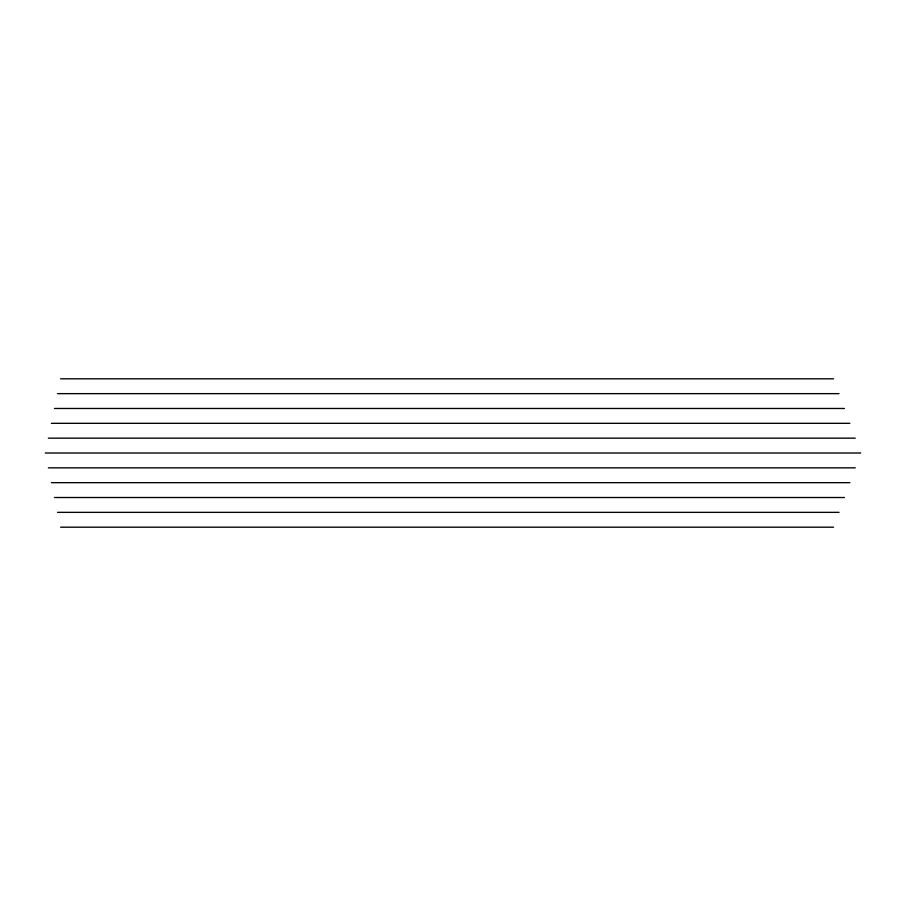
<?xml version="1.0" encoding="UTF-8"?>
<svg xmlns="http://www.w3.org/2000/svg" width="906" height="906" viewBox="0 0 906 906"><rect width="100%" height="100%" fill="white"/><g stroke="black" fill="none" stroke-linecap="round" stroke-linejoin="round"><path stroke-width="1.36" d="M60.589 378.81L833.588 378.81M57.531 393.646L839.013 393.646M54.473 408.481L844.426 408.481M51.416 423.329L849.851 423.329M48.358 438.164L855.275 438.164M45.3 453L860.7 453M48.358 467.836L855.275 467.836M51.416 482.672L849.851 482.672M54.473 497.519L844.426 497.519M57.531 512.354L839.013 512.354M60.589 527.19L833.588 527.19"/></g></svg>
